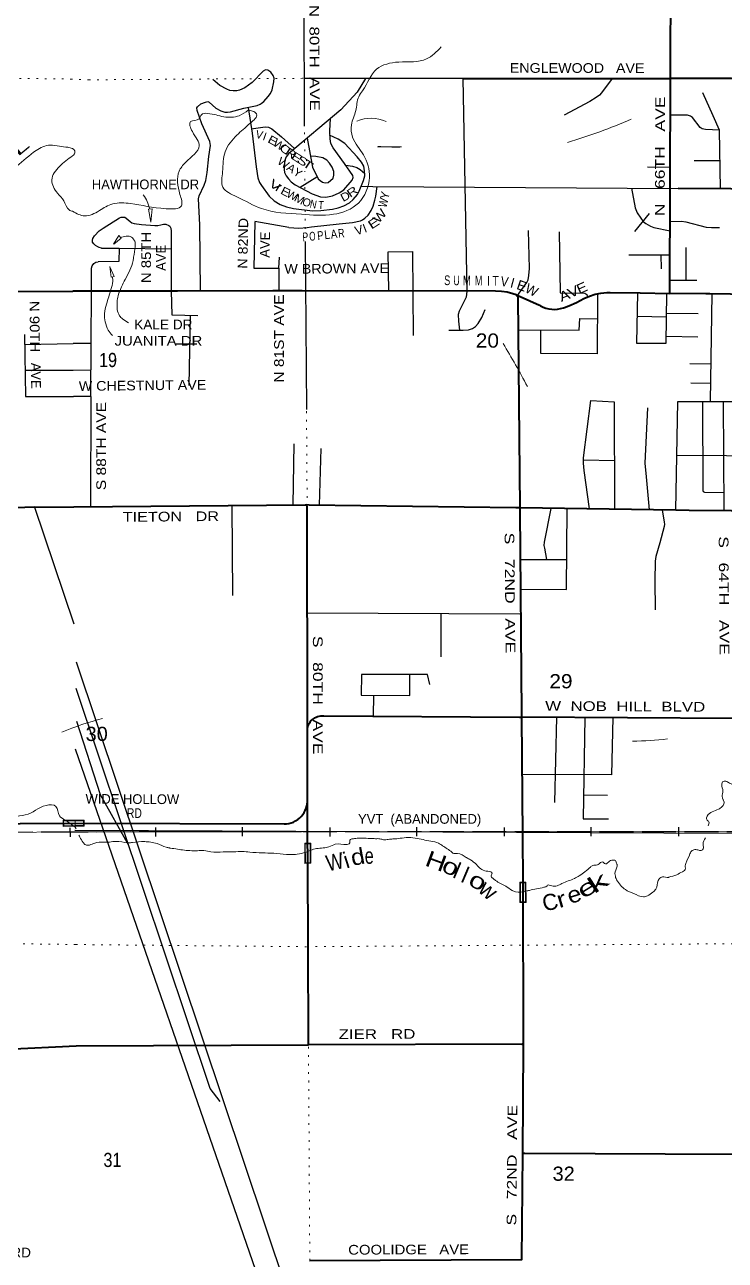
# Model space of a CAD drawing. Header units: feet. Extents: x -6 to 252658, y -374658 to -170635.
# Drawn here: x 93999 to 102673, y -341405 to -326118 of the extents above; entities that cross this region are included whole.
import ezdxf

# ---------------------------------------------------------------- set-up
doc = ezdxf.new("R2010")
doc.units = ezdxf.units.FT
doc.header["$LTSCALE"] = 70
doc.linetypes.add('DOTTED', pattern=[1.5, 0.3, -1.2])
doc.linetypes.add('LONG_DASHED', pattern=[7.5, 6, -1.5])
for name, color, linetype, lineweight in [('26', 7, 'Continuous', 40), ('27', 7, 'Continuous', 13), ('29', 7, 'Continuous', 25), ('30', 7, 'Continuous', 13), ('34', 7, 'Continuous', 25), ('39', 7, 'Continuous', 13), ('55', 7, 'Continuous', 13), ('56', 7, 'Continuous', 13), ('59', 7, 'Continuous', 13), ('61', 7, 'Continuous', 13), ('63', 7, 'Continuous', 25), ('7', 7, 'DOTTED', 13)]:
    doc.layers.add(name, color=color, linetype=linetype, lineweight=lineweight)
doc.layers.add('41', color=7, linetype='Continuous')

msp = doc.modelspace()

# ---------------------------------------------------------------- linework, layer by layer
at = {"layer": '26'}
for p, q in [((99423.71, -326785.03), (101992.82, -326785.03)), ((94635.25, -338750.76), (97511.33, -338740.5))]:
    msp.add_line(p, q, dxfattribs=at)
for points in [[(101992.82, -326785.03), (101996.28, -325458.48)], [(101985.89, -329442.05), (101985.96, -329415.85), (101992.82, -326785.03)], [(105421.14, -326829.39), (105394.09, -326828.94), (104105.69, -326807.56), (103450.91, -326796.7), (102747.66, -326785.03), (102064.87, -326785.03), (101992.82, -326785.03)], [(105435.05, -328165.38), (105409.21, -328165.28), (102741.51, -328148.16), (102087.15, -328143.96)], [(92171.58, -329430.02), (93855.31, -329419.56), (94596.73, -329415)], [(100084.23, -329460.72), (100083.38, -329460.43), (100041.25, -329446.07), (99971.3, -329428.74), (99899.93, -329418.8), (99827.91, -329416.39), (97435.28, -329411.01), (97070.61, -329411.52), (95888.99, -329413.18), (94755.92, -329414.77), (94596.73, -329415)], [(100084.23, -329460.72), (100133.38, -329482.67), (100370.37, -329588.52), (100384.72, -329595.91), (100417.52, -329611.97), (100451.82, -329624.52), (100487.24, -329633.41), (100523.4, -329638.56), (100559.9, -329639.89), (100596.33, -329637.4), (100632.31, -329631.12), (100667.43, -329621.11), (100683.72, -329615.08), (100736.5, -329597.2), (100831.88, -329556.07), (100922.44, -329505.2), (100990.29, -329475.87), (101060.84, -329453.8), (101133.3, -329439.23), (101206.89, -329432.3), (101248.47, -329431.81), (101619.97, -329436.97), (101985.89, -329442.05)], [(105450.82, -329489.5), (105395.66, -329489.41), (102736.49, -329452.48), (102482.05, -329448.95), (102432.05, -329448.25), (101985.89, -329442.05)], [(100131.37, -332096.76), (100108.6, -329493.75), (100084.23, -329460.72)], [(90859.42, -332108.32), (92178.63, -332098.15), (92180.99, -332098.14), (94607.74, -332084.1)], [(94607.74, -332084.1), (97469.43, -332060.29), (97489.9, -332060.12)], [(97499.26, -334824.02), (97494.47, -332083.69), (97489.9, -332060.12)], [(100131.37, -332096.76), (100080.42, -332096.02), (97519.43, -332060.53), (97489.9, -332060.12)], [(100154, -334684.04), (100153.59, -334637.6), (100131.7, -332134.8), (100131.37, -332096.76)], [(102776.01, -332134.74), (102750.35, -332134.59), (102223.59, -332126.98), (102058.42, -332124.59), (100131.37, -332096.76)], [(97499.26, -334824.02), (97499.95, -334820), (97504.83, -334800.83), (97511.68, -334782.28), (97520.44, -334764.54), (97531, -334747.81), (97543.25, -334732.28), (97557.06, -334718.12), (97572.27, -334705.47), (97588.72, -334694.49), (97606.23, -334685.29), (97624.61, -334677.96), (97643.65, -334672.6), (97663.15, -334669.26), (97682.88, -334667.97), (97702.65, -334668.76), (100123.58, -334683.85), (100154, -334684.04)], [(100175.52, -338743.11), (100175.4, -338705.97), (100168.75, -336725.43), (100166.82, -336149.69), (100154, -334684.04)], [(102797.2, -334700.51), (102767.99, -334700.33), (100154, -334684.04)], [(94623.88, -335995.74), (97209.58, -336006.87), (97239.57, -336005.55), (97269.25, -336001.11), (97298.31, -335993.59), (97326.42, -335983.07), (97353.27, -335969.67), (97378.58, -335953.54), (97402.07, -335934.85), (97423.47, -335913.81), (97442.56, -335890.65), (97459.12, -335865.61), (97472.97, -335838.99), (97483.97, -335811.06), (97491.98, -335782.13), (97500.85, -335732.65), (97499.26, -334824.02)], [(97511.33, -338740.5), (97511.22, -338708.81), (97506.69, -337500.26), (97502.93, -336497.75), (97501.54, -336127.42), (97500.85, -335732.65)], [(89533.13, -336039.25), (93943.35, -336002.08), (94623.88, -335995.74)], [(89526.46, -338785.91), (89555.11, -338786.08), (93228.64, -338808.6), (93717.44, -338796.79), (93781.48, -338793.74), (94635.25, -338750.76)], [(100175.52, -338743.11), (100156.57, -338731.06), (97511.33, -338740.5)], [(100164.48, -340085.73), (100175.41, -338755.97), (100175.52, -338743.11)], [(97524.2, -341406.76), (100153.7, -341396.61), (100164.48, -340085.73)], [(102831.98, -340096.31), (102798.43, -340096.15), (100190.08, -340085.83), (100164.48, -340085.73)]]:
    msp.add_lwpolyline(points, dxfattribs=at)
at = {"layer": '29'}
for p, q in [((97451.57, -325438.39), (97460.45, -327375.07)), ((99423.71, -326785.03), (97457.73, -326782.34)), ((99423.71, -326785.03), (99474.6, -329415.6)), ((101988.53, -327882.64), (101707.76, -327879.22)), ((102286.62, -327796.94), (102607.88, -327796.25)), ((97407.28, -328129.19), (97614.52, -328001.41)), ((101729.86, -328455.62), (101547.02, -328674.67)), ((95813.55, -328673.61), (95812.73, -329415.02)), ((97270.37, -328624.92), (96847.9, -328553.39)), ((97491.18, -330879.92), (97475.41, -328801.92)), ((94947.82, -328881.68), (95166.68, -328884.48)), ((95166.68, -328884.48), (95164.37, -329048.54)), ((95166.68, -328884.48), (95806.48, -328890.78)), ((101477.95, -328966.35), (101987.13, -328965.67)), ((101874.44, -328965.82), (101876.98, -329136.45)), ((102184.71, -328874.01), (102183.92, -329279.34)), ((94825.46, -329413.85), (94826.18, -329128.97)), ((95165.07, -329048.53), (94907, -329051.34)), ((97146.06, -329128.92), (97152.36, -328994.71)), ((101986.32, -329277.55), (102318.51, -329280.56)), ((94817.36, -330717.52), (94825.46, -329413.85)), ((102506.85, -329449.29), (102486.23, -330780.36)), ((96048.01, -329712.74), (96031.14, -330580.01)), ((101579.52, -329723.93), (101945.17, -329730.71)), ((101945.67, -329688.04), (102335.63, -329692.79)), ((94821.44, -330060.51), (94599.4, -330061.83)), ((101942.35, -329971.53), (102333.29, -329978.99)), ((93999.74, -330074.98), (94599.4, -330061.83)), ((95873.79, -330067.26), (96128.92, -330068.26)), ((102493.41, -330316.55), (102232.58, -330314.74)), ((94004.46, -330394.07), (94600.76, -330390.07)), ((94600.76, -330390.07), (94819.41, -330387.54)), ((102489.72, -330555.1), (102247.09, -330552.72)), ((94817.36, -330717.52), (94602.11, -330719.81)), ((94817.36, -330717.52), (94814.35, -332080.25)), ((102660.43, -332133.29), (102649.35, -330780.23)), ((97324.33, -332059.11), (97336.43, -331302.92)), ((97649.69, -332062.34), (97668.21, -331359.53)), ((101298.67, -331514.91), (100919.89, -331503.82)), ((96563.16, -332067.83), (96571.52, -333179.96)), ((100136.94, -332733.88), (100707.99, -332736.07)), ((97496.76, -333396.47), (100129.73, -333405.34)), ((99149.61, -333402.04), (99152.23, -333939.24)), ((98315.69, -334672.58), (98323.01, -334414.7)), ((100583.34, -334686.72), (100556.08, -335741.69)), ((101213.48, -335656.72), (100917.24, -335649.9))]:
    msp.add_line(p, q, dxfattribs=at)
for points in [[(96878.44, -327116.62), (96915.04, -327100.08), (96926.84, -327092.99), (96957.54, -327069.37), (97014.54, -327006.91), (97042.54, -326970.15), (97063.79, -326922.9), (97081.72, -326825.76), (97087.4, -326781.15), (97075.6, -326748.08), (97047.62, -326704.28), (97009.48, -326679.57), (96981.15, -326677.21), (96951.2, -326693.85), (96813.17, -326834.14), (96723.79, -326899.28), (96658.34, -326928.7), (96626.98, -326937.07), (96579.76, -326937.07), (96537.26, -326929.99), (96501.75, -326917.25), (96414.72, -326868.66), (96329.3, -326796.03)], [(98216.29, -326783.38), (98116.43, -326950.91), (97911.57, -327172.32), (97262.89, -327715.06), (97234.99, -327752.09), (97213.74, -327806.43), (97209.94, -327907.99), (97216.1, -327945.81), (97237.35, -327985.97), (97265.68, -328023.77), (97298.73, -328062.58), (97348.32, -328097.01), (97556.1, -328210.4), (97662.74, -328248.7), (97728.46, -328250.56), (97768.6, -328243.48), (97808.74, -328234.03), (97891.38, -328198.59), (97948.03, -328162.02), (98054.29, -328040.31), (98063.74, -328009.6), (98061.38, -327984.11), (97956.62, -327833.78), (97817.1, -327642), (97787.49, -327589.09), (97779.16, -327530.59), (97775.49, -327430.62), (97783.95, -327279.1)], [(101272.29, -326783.94), (101141.46, -326960.68), (101115.49, -326989.03), (101075.1, -327018.65), (100993.71, -327067.99), (100675.67, -327235.23)], [(102613.7, -328147.34), (102601.67, -327421.86), (102522.55, -327245.1), (102393.52, -326961.12)], [(96176.14, -329412.78), (96166.65, -328595.21), (96151.25, -328271.37), (96159.48, -328236.4), (96218.66, -328104.22), (96239.75, -328047.41), (96258.17, -327947.53), (96278.91, -327747.13), (96297.6, -327610.36), (96289.85, -327560.9), (96189.99, -327342.46), (96135.11, -327177.31), (96131.15, -327147.33), (96138.23, -327133.16), (96179.89, -327096.55), (96237.4, -327074.09), (96265.73, -327069.37), (96283.83, -327076.85), (96365.27, -327151.55), (96426.29, -327185.13), (96478.23, -327199.3), (96510.11, -327201.67), (96546.7, -327196.94), (96712.96, -327152.4), (96878.44, -327116.62)], [(96763.76, -327141.42), (96815.5, -327458.29), (96862.52, -327875.64), (96885.54, -328011.96), (96906.79, -328071.02), (96928.55, -328108.64), (97024.85, -328241.11), (97086.23, -328297.81), (97163.02, -328342.88), (97239.71, -328371.05), (97327.07, -328392.31), (97563.17, -328420.67), (97667.07, -328418.3), (97808.74, -328399.4), (97879.57, -328385.22), (97951.32, -328360.02), (98018.88, -328321.44), (98066.1, -328278.91), (98118.04, -328219.85), (98140.8, -328178.88), (98194.71, -328043.96), (98207.77, -327985.97), (98205.41, -327926.91), (98195.95, -327867.87), (98167.63, -327818.24), (98115.67, -327754.47), (97960.53, -327585.64), (97879.57, -327532.39), (97772.35, -327482.68)], [(102601.67, -327421.86), (102427.11, -327414.71), (102388.15, -327404.78), (102360.49, -327387.78), (102265.37, -327265.4), (102241.91, -327249.68), (102206.34, -327237.05), (102145.42, -327235.25), (101991.64, -327237.76)], [(96800.57, -327404.52), (96976.61, -327379.64), (97017.76, -327383.56), (97057.9, -327407.18), (97179.19, -327504.37), (97340.66, -327649.99)], [(97494.31, -327521.43), (97560.38, -327880.26), (97632.96, -328025.12), (97657.63, -328047.4), (97685.96, -328066.3), (97719.02, -328075.75), (97754, -328069.15), (97815.82, -328016.68), (97827.63, -327981.25), (97825.98, -327935.94), (97806.38, -327879.66), (97773.32, -327830.05), (97741.4, -327793.28), (97688.32, -327763.91), (97604.3, -327747.5), (97535.22, -327743.59)], [(97973.18, -327857.54), (98059.02, -327867.85), (98109.87, -327885.29), (98153.46, -327908.01), (98210.63, -327959.49)], [(97270.37, -328624.92), (97394.37, -328633.26), (97495.9, -328628.53), (97550.2, -328619.08), (97892.56, -328581.29), (98057.84, -328564.75), (98154.65, -328543.49), (98180.62, -328531.68), (98211.32, -328512.78), (98249.09, -328474.98), (98286.87, -328418.28), (98312.84, -328363.94), (98334.09, -328290.71), (98345.9, -328241.1), (98362.43, -328120.61)], [(98165.58, -328116.86), (98309.77, -328117.86), (102087.15, -328143.96)], [(101512.77, -328139.99), (101555.69, -328384.24), (101581.84, -328446.62), (101626, -328513.13), (101657.4, -328552.93), (101690.45, -328576.55), (101744.76, -328611.99), (101786.29, -328626.55), (101987.91, -328669.65)], [(94947.82, -328881.68), (94922.25, -328875.43), (94904.55, -328867.16), (94877.39, -328850.63), (94856.14, -328830.54), (94839.62, -328808.1), (94837.25, -328785.66), (94841.98, -328762.03), (94864.41, -328728.96), (94921.07, -328669.9), (94971.84, -328633.28), (95172.53, -328509.26), (95194.96, -328500.99), (95217.39, -328498.62), (95238.64, -328500.99), (95253.99, -328510.44), (95303.58, -328550.6), (95324.83, -328567.14), (95353.16, -328577.77), (95442.88, -328589.58), (95611.7, -328603.75), (95648.3, -328603.75), (95683.72, -328593.12), (95717.95, -328584.85), (95747.47, -328587.22), (95785.24, -328600.21), (95795.87, -328609.66), (95807.68, -328633.28), (95813.55, -328673.61)], [(96846.54, -328555.87), (96834.77, -329131.31), (97146.06, -329128.92), (97146.06, -329410.6)], [(100098.26, -329466.99), (100216.8, -329309.33), (100230.07, -329273.46), (100241.88, -329219.12), (100249.97, -329132.74), (100234.19, -328664.86)], [(100617.43, -328680.61), (100629.97, -329436.63), (100934.76, -329437.65), (100947.85, -329445.91), (100957.3, -329457.72), (100965.66, -329487.17)], [(101988.21, -328553.57), (102131.98, -328550.57), (102183.32, -328558.39), (102437.03, -328622.27), (102500.32, -328628.53), (102601.54, -328627.59)], [(98508.07, -329413.42), (98498.19, -328928.57), (98800.79, -328922.32), (98810.02, -329962.48)], [(94826.18, -329128.97), (94835.48, -329101.04), (94854.95, -329072.69), (94879.16, -329057.34), (94907, -329051.34)], [(95812.73, -329415.02), (95821.85, -329705.82), (96142.44, -329715.63)], [(99474.6, -329415.6), (99466.25, -329488.43), (99378.48, -329661.12), (99367.08, -329703.41), (99370.52, -329785.28), (99382.46, -329896.09)], [(101091.31, -329447.67), (101085.99, -330190.07), (100387.1, -330185.35), (100389.53, -329895.62)], [(101585.01, -329436.48), (101573.18, -330056.32), (101941.33, -330058.97), (101948.56, -329441.53)], [(99250.03, -329895.28), (99428.5, -329896.37), (99494.58, -329892.41), (99541.81, -329875.87), (99581.95, -329849.88), (99611.63, -329815.36), (99658.48, -329738.57), (99698.98, -329641.88)], [(100112.11, -329894.74), (100861.69, -329897.13), (100869.84, -329754.81), (101089.1, -329755.4)], [(93997.88, -329949.12), (94009.27, -330719.6), (94602.11, -330719.81)], [(100993.21, -332109.21), (100927.05, -331632.43), (100917.16, -331541.38), (100918.48, -331478.52), (101006.93, -330766.87), (101297.93, -330782.13), (101299.28, -332113.63)], [(102060.57, -332122.56), (102085.35, -330780.7), (105466.17, -330777.85)], [(102073.14, -331441.8), (105151.07, -331465.45), (105159.75, -330778.11)], [(102391.52, -330780.44), (102393.47, -331879.23), (102398.2, -331893.4), (102413.27, -331900.25), (102658.58, -331907.37)], [(101710.23, -330857.42), (101675.47, -331542.19), (101694.29, -331709.93), (101729.6, -332119.84)], [(100140.16, -333102.25), (100704.66, -333105.31), (100713.68, -332105.13)], [(100513.49, -332102.2), (100430.77, -332521.79), (100426.05, -332559.59), (100433.13, -332595.03), (100459.21, -332735.12)], [(101889.03, -332122.14), (101917.09, -332273.73), (101919.45, -332297.36), (101915.05, -332326.51), (101862.24, -332527.43), (101813.2, -332698.97), (101805.85, -332754.42), (101799.84, -332996.59), (101803.81, -333356.63)], [(99014, -334282.43), (98985.88, -334158.85), (98168.82, -334156.58), (98166.46, -334414.08), (98766.18, -334416.45), (98768.57, -334158.25)], [(101279.9, -334691.06), (101265.42, -335399.22), (100160.24, -335396.89)], [(100933.5, -334688.9), (100912.3, -335941.94), (101227.15, -335944.8)]]:
    msp.add_lwpolyline(points, dxfattribs=at)
at = {"layer": '30'}
for points in [[(95561.66, -328559.79), (95531.78, -328401.48), (95577.03, -328395.28), (95561.66, -328559.41)], [(95099.97, -328831.17), (95163.94, -328723.91), (95192.36, -328760.86), (95100.71, -328831.91)], [(95053.32, -329109.8), (95071.14, -329240.34), (95105.98, -329231.23), (95054.08, -329113.51)]]:
    msp.add_lwpolyline(points, dxfattribs=at)
msp.add_ellipse((95079.17, -328508.06), major_axis=(472.71, 88.45), ratio=0.999854, start_param=0.04814646, end_param=0.45059015, dxfattribs=at)
for points in [[(95283, -329804.72), (95209.97, -329757.64), (95174.11, -329717.76), (95156.1, -329683.73), (95142.23, -329596.22), (95144.8, -329527.91), (95162.19, -329452.1), (95242.81, -329270.52), (95340.74, -329036.51), (95347.77, -328994.35), (95366.51, -328863.17), (95364.88, -328809.6), (95340.86, -328765.19), (95321.45, -328747.5), (95179.26, -328752.63)], [(95084.97, -329964.72), (95032.6, -329896.73), (94994.89, -329793.04), (94985.4, -329692.14), (95011.45, -329574.71), (95066.83, -329394.76), (95088.51, -329292.2), (95085.8, -329238.19)]]:
    msp.add_spline(points, degree=3, dxfattribs=at)
at = {"layer": '34'}
for p, q in [((94117.51, -332073.87), (94608.22, -333530.99)), ((99318.94, -347958.14), (94640.92, -334006.14)), ((99109.45, -348030.32), (94626.98, -335083.38))]:
    msp.add_line(p, q, dxfattribs=at)
at = {"layer": '34', "lineweight": 13}
for p, q in [((94622.13, -336105.08), (85728.31, -336161.27)), ((94621, -336105.53), (97410.46, -336104.08))]:
    msp.add_line(p, q, dxfattribs=at)
at = {"layer": '34'}
for points in [[(96420.4, -339439.44), (96296.81, -339278.08), (94637.88, -334329.23)], [(95288.31, -336271.59), (94938.27, -335646.79), (94645.66, -334738.52)], [(94621.11, -336083.17), (102824.16, -336121.97), (105335.07, -336142.67)]]:
    msp.add_lwpolyline(points, dxfattribs=at)
at = {"layer": '34', "lineweight": 13}
msp.add_lwpolyline([(97424.49, -336104.07), (105211.35, -336100.02), (106151.63, -336099.53), (106508.71, -336099.34)], dxfattribs=at)
at = {"layer": '34'}
msp.add_spline([(98115.22, -323585.63), (98548.57, -323496.35), (99183.43, -323525.1), (100075.72, -323841.76), (100930.39, -324194.97), (101642.96, -324549.83), (102129.72, -324939.41), (102582.44, -325505.91), (103166.92, -326399.91)], degree=3, dxfattribs=at)
at = {"layer": '39'}
for p, q in [((94624.16, -336045.42), (94502.22, -335959.09)), ((94624.06, -336045.22), (94636.01, -336068.62))]:
    msp.add_line(p, q, dxfattribs=at)
msp.add_lwpolyline([(94589.44, -327649.27), (94608.66, -327661.35), (94617.84, -327677.88), (94620.13, -327693.49), (94621.05, -327707.72), (94617.38, -327716.9), (94602.24, -327732.05), (94589.82, -327740.79)], dxfattribs=at)
for points in [[(96766.5, -327175.27), (96818.51, -327185.67), (96868.4, -327222.36), (96791.86, -327337.3), (96627.09, -327484.15), (96480.1, -327689.79), (96449.05, -327938.53), (96452.27, -328126.75), (96625.95, -328247.07), (96929.64, -328392.37), (97423.82, -328463.8), (97822.21, -328463.89), (98131.08, -328323.88), (98266.52, -328006.88), (98193.6, -327729.25), (98058.38, -327507.95), (98042.98, -327358.12), (98097.76, -327180.32), (98134.51, -327008.51), (98182.86, -326933.89), (98356.13, -326667.68), (98628.75, -326580.09), (98975.25, -326541.46), (99154.03, -326392.66)], [(94589.44, -327649.27), (94532.44, -327634.92), (94428.4, -327622.22), (94314.35, -327607.45), (94141.91, -327673.32), (93902.87, -327868.34), (93722.21, -327986.78), (93395.55, -328070.04), (92585.7, -328328.81), (92341.39, -328347.75), (92274.07, -328167.28), (92293.39, -327851.69), (92229.78, -327256.4), (92124.39, -327083.82), (92087.94, -327110.86)], [(96766.5, -327175.27), (96654.11, -327243.48), (96463.87, -327256.64), (96263.85, -327215.1), (96185.71, -327230.87), (96159.47, -327281.33), (96053.23, -327315.16), (96074.74, -327440.75), (96160.09, -327617.26), (95991.09, -327820.75), (95910.55, -327931.63), (95921.39, -328217.02), (95938.82, -328358.77), (95748.49, -328394.19), (95308.33, -328331.14), (95088.1, -328334.01), (94923.59, -328418.13), (94741.15, -328483.94), (94592.01, -328426.53)], [(94592.26, -328426.75), (94549.27, -328410.07), (94481.67, -328296.39), (94405.98, -328202.9), (94334.59, -328038.6), (94429.37, -327871.14), (94589.82, -327740.79)], [(102458.68, -336029.59), (102469.37, -335980.65), (102443.21, -335952.6), (102449.13, -335908.42), (102511.26, -335856.12), (102587.47, -335823.84), (102631.59, -335795.66), (102655.59, -335757.47), (102651.48, -335715.33), (102647.45, -335707.31), (102635.32, -335669.2), (102643.2, -335596.92), (102628.97, -335520.68), (102644.94, -335480.51), (102678.13, -335478.15), (102725.45, -335501.43), (102842.61, -335537.89)], [(94502.22, -335959.09), (94429.8, -335904.46), (94384.89, -335790.13), (94264.32, -335776.81), (94006.03, -335895.02), (93871.74, -335934.05), (93849.78, -335962.97)], [(94671.08, -336145.4), (94681.93, -336169.14), (94722.25, -336237.3), (94754.43, -336265.34), (94800.61, -336267.25), (94868.82, -336243.02), (94892.89, -336234.94), (95009.34, -336232.69), (95165.92, -336222.34), (95308.5, -336240.1), (95332.58, -336236.04), (95485.14, -336225.69), (95559.44, -336231.56), (95637.79, -336249.46), (95752.32, -336295.39), (95790.49, -336303.35), (95804.55, -336305.32), (95975.26, -336331.06), (96159.98, -336336.7), (96218.2, -336336.58), (96302.56, -336352.47), (96455.15, -336352.16), (96587.65, -336351.89), (96692.04, -336347.65), (96786.42, -336355.49), (96939.03, -336365.21), (97081.58, -336368.93), (97240.23, -336384.67), (97314.52, -336386.53), (97400.82, -336376.31), (97463.42, -336362.13), (97461.79, -336362.53)], [(97463.48, -336362.12), (97613.5, -336311.65), (97695.79, -336303.45), (97766.02, -336289.26), (97844.25, -336256.98), (97982.8, -336262.72), (98002.87, -336258.66), (98024.91, -336240.55), (98022.83, -336206.44), (98050.53, -336192.26), (98113.37, -336184.21), (98176.2, -336184.21), (98277.71, -336185.82), (98343.77, -336189.04), (98395.33, -336190.65), (98442.06, -336201.93), (98498.45, -336198.71), (98558.07, -336192.26), (98620.91, -336187.43), (98721.43, -336174.9), (98833.87, -336180.69), (99026.71, -336220.45), (99123.12, -336244.34), (99173.39, -336276.35), (99286, -336356.41), (99298.07, -336366.42), (99356.3, -336372.33), (99464.82, -336420.27), (99470.86, -336424.27), (99517.09, -336450.27), (99591.51, -336510.34), (99712.15, -336590.38), (99780.45, -336608.31), (99784.5, -336620.35), (99772.52, -336648.47), (99794.66, -336678.53), (99828.85, -336706.56), (99953.49, -336776.56), (100033.91, -336828.58), (100076.11, -336846.57), (100206.97, -336837.93)], [(101374.91, -336765.65), (101435.25, -336819.73), (101537.76, -336867.69), (101660.31, -336907.59), (101708.47, -336897.46), (101776.63, -336851.15), (101812.69, -336812.95), (101842.57, -336706.51), (101854.56, -336684.4), (101894.67, -336662.24), (101968.97, -336668.11), (101974.98, -336666.09), (102071.28, -336635.79), (102141.47, -336597.51), (102165.54, -336583.42), (102179.52, -336553.27), (102175.44, -336523.18), (102183.41, -336495.07), (102235.34, -336376.53), (102247.34, -336350.41), (102283.42, -336326.25), (102333.61, -336328.16), (102375.78, -336334.1), (102397.83, -336315.99), (102397.71, -336261.8), (102397.7, -336255.78), (102425.48, -336178.2)], [(100206.97, -336837.93), (100246.72, -336828.15), (100425.33, -336789.66), (100441.38, -336785.61), (100461.43, -336777.54), (100469.44, -336765.48), (100523.67, -336773.4), (100650.08, -336743.04), (100804.53, -336682.5), (100864.69, -336648.26), (101002.98, -336539.59), (101031.05, -336519.46), (101089.26, -336513.33), (101129.35, -336483.13), (101149.4, -336477.08), (101187.6, -336501.09), (101237.72, -336466.87), (101267.81, -336456.77), (101311.99, -336460.69), (101328.14, -336500.8), (101332.17, -336508.82), (101308.28, -336601.2), (101308.36, -336635.33), (101326.57, -336697.51), (101374.91, -336765.65)]]:
    msp.add_spline(points, degree=3, dxfattribs=at)
at = {"layer": '55'}
for centre, major_axis, start_param, end_param in [((98530.24, -331096.42), (2207.77, -2676.73), 2.41295236, 2.49887525), ((98750.43, -321050.66), (4190.01, -5080.16), 5.5363404, 5.57734885), ((90335, -335852.4), (7127.72, -8640.8), 1.370001, 1.42430701)]:
    msp.add_ellipse(centre, major_axis=major_axis, ratio=0.999794, start_param=start_param, end_param=end_param, dxfattribs=at)
at = {"layer": '56'}
msp.add_ellipse((98286.46, -327734.38), major_axis=(292.3, -354.38), ratio=0.999794, start_param=2.03134057, end_param=2.84601368, dxfattribs=at)
at = {"layer": '59'}
msp.add_ellipse((101549.82, -331887.82), major_axis=(1968.27, -2386.49), ratio=0.999794, start_param=5.58525519, end_param=5.72555416, dxfattribs=at)
at = {"layer": '61'}
for p, q in [((94623.74, -335959.8), (94733.01, -335959.26)), ((94733.01, -335959.26), (94733.37, -336034.26)), ((94623.9, -336034.81), (94473.93, -336036.26)), ((94733.37, -336034.26), (94624.04, -336034.8)), ((97540.03, -336243.96), (97540.79, -336493.96)), ((97540.79, -336493.96), (97465.79, -336494.19)), ((100204.24, -336727.72), (100205.72, -336977.72)), ((100205.72, -336977.72), (100130.72, -336978.17))]:
    msp.add_line(p, q, dxfattribs=at)
for points in [[(94473.93, -336036.26), (94473.07, -335961.27), (94623.49, -335959.75)], [(97465.79, -336494.19), (97465.03, -336244.19), (97540.03, -336243.96)], [(100130.72, -336978.17), (100129.24, -336728.17), (100204.24, -336727.72)]]:
    msp.add_lwpolyline(points, dxfattribs=at)
for points in [[(94624.02, -336026.54), (94623.78, -335967.53), (94481.15, -335969.17), (94481.83, -336028.17)], [(94623.74, -336026.54), (94623.51, -335967.77), (94725.04, -335967.28), (94725.33, -336026.3)], [(97532.05, -336251.97), (97473.05, -336252.15), (97473.76, -336486.17), (97532.76, -336485.98)], [(100196.29, -336735.75), (100137.28, -336736.11), (100138.67, -336970.12), (100197.68, -336969.77)]]:
    msp.add_lwpolyline(points, close=True, dxfattribs=at)
for centre, major_axis, start_param, end_param in [((98312.53, -319746.67), (5211.53, -6318.97), 5.89184753, 5.99430413), ((95928.28, -338360.43), (2408.33, -2919.76), 2.70985928, 2.85060297)]:
    msp.add_ellipse(centre, major_axis=major_axis, ratio=0.999794, start_param=start_param, end_param=end_param, dxfattribs=at)
at = {"layer": '63'}
for p, q in [((94559.63, -336055.26), (94560.33, -336165.87)), ((95619.58, -336051.51), (95619.64, -336162.12)), ((96691.79, -336048.34), (96691.85, -336158.95)), ((97777.58, -336050.39), (97777.64, -336161)), ((98849.79, -336047.22), (98849.85, -336157.83)), ((99935.58, -336049.26), (99935.64, -336159.87)), ((101007.79, -336046.1), (101007.84, -336156.71)), ((102093.58, -336048.14), (102093.64, -336158.75))]:
    msp.add_line(p, q, dxfattribs=at)
at = {"layer": '63', "lineweight": 13}
msp.add_line((97424.49, -336104.07), (97410.46, -336104.08), dxfattribs=at)
at = {"layer": '63', "linetype": 'LONG_DASHED'}
for points in [[(94623.96, -336106.65), (85728.31, -336162.38)], [(105211.35, -336101.12), (97424.49, -336105.17), (97410.46, -336105.18), (94624.34, -336106.63)]]:
    msp.add_lwpolyline(points, dxfattribs=at)
at = {"layer": '7'}
for p, q in [((97468.36, -328149.78), (97466.82, -327929.58)), ((97471.81, -328644.17), (97469.78, -328353.58)), ((97474.29, -329000.21), (97473.28, -328854.95))]:
    msp.add_line(p, q, dxfattribs=at)
for points in [[(97465.11, -327683.65), (97458.95, -326800.46), (97429.42, -321470.61), (97422.45, -320416.71)], [(94584.8, -326790.11), (92162.76, -326759.99), (86707.54, -326874.13), (81536.59, -326851.79), (76243.16, -326830.21), (70959.92, -326832.7), (65644.87, -326885.65), (63056.17, -326860.42)], [(102064.87, -326784.53), (97438.29, -326781.11), (94799.04, -326799.67), (94584.8, -326790.11)], [(97502.3, -336241.16), (97495.75, -332077.08), (97476.22, -329276.58)], [(63070.1, -332189.55), (65682.58, -332185.47), (70971.72, -332162.84), (76244.83, -332146.34), (81540.08, -332137.75), (86927.71, -332130.6), (92180.64, -332098.14), (94607.74, -332084.1)], [(94607.74, -332084.1), (97472.92, -332057.74), (102774.62, -332135.27), (106768.97, -332159.01)], [(97537.13, -342773.77), (97504.32, -337525.63), (97502.7, -336495.44)], [(94630.09, -337499.05), (92166.56, -337462.62), (87138.71, -337415.33)], [(94630.09, -337499.05), (97494.59, -337525.69), (102805.17, -337488.52), (108206.8, -337482.38), (108215.12, -337482.37)]]:
    msp.add_lwpolyline(points, dxfattribs=at)

# ---------------------------------------------------------------- texts
at = {"layer": '27'}
for s, rotation, width, p in [('ENGLEWOOD   AVE', 359.958, 1.1, (100004.71, -326713.01)), ('N   66TH   AVE', 89.851, 1.35, (101921.73, -328487.31)), ('S', 358.983, 0.7, (99191.39, -329338.98)), ('U', 358.983, 0.65, (99306.76, -329341.02)), ('M', 358.983, 0.7, (99424.02, -329343.11)), ('M', 359.024, 0.7, (99570.9, -329343.07)), ('V', 351.627, 0.9, (99883.63, -329347.61)), ('E', 341.155, 1.1, (100078.25, -329385.01)), ('A', 21.769, 1.2, (100643.42, -329548.03)), ('V', 24.775, 1.25, (100753.88, -329503.8)), ('E', 23.683, 1.2, (100862.08, -329453.86)), ('TIETON   DR', 0.477, 1.25, (95212.67, -332268.17)), ('S   72ND   AVE', 270.501, 1.35, (99939.88, -332402.98)), ('S   64TH   AVE', 270.473, 1.35, (102590.56, -332447.62)), ('S   80TH   AVE', 270.1, 1.35, (97567.26, -333679.13)), ('W  NOB  HILL  BLVD', 359.643, 1.3, (100442.31, -334605.54)), ('RD', 359.753, 0.8, (95263.62, -335931.78)), ('ZIER   RD', 0.204, 1.3, (97885.49, -338668.21)), ('S   72ND   AVE', 89.529, 1.35, (100084.86, -340976.06)), ('COOLIDGE   AVE', 0.221, 1.15, (98003.88, -341335.38)), ('COOLIDGE  RD', 359.417, 1.05, (92849.34, -341357.92))]:
    msp.add_text(s, height=120, rotation=rotation, dxfattribs=dict(at, width=width)).set_placement(p)
for s, width, p in [('I', 0.85, (99720.11, -329347.61)), ('T', 0.8, (99790.23, -329347.61))]:
    msp.add_text(s, height=120, dxfattribs=dict(at, width=width)).set_placement(p)
for s, rotation, p in [('I', 345.42, (100001.47, -329364.97)), ('W', 333.434, (100181.7, -329420.6)), ('WIDE HOLLOW', 359.753, (94752.24, -335756.34))]:
    msp.add_text(s, height=120, rotation=rotation, dxfattribs=at).set_placement(p)
at = {"layer": '30'}
for s, height, rotation, width, p in [('N  80TH  AVE', 120, 270.317, 1.3, (97523.18, -325873.66)), ('E', 99.31, 331.865, 1.3, (96997.27, -327567.48)), ('W', 99.32, 324.877, 1.15, (97062.74, -327602.08)), ('C', 99.32, 321.128, 1.45, (97137.63, -327653.29)), ('WAY', 99, 326.001, 1.1, (97117.26, -327831.18)), ('R', 99.31, 325.956, 1.35, (97212.17, -327712.45)), ('E', 99.33, 326.957, 1.45, (97287.23, -327766.72)), ('S', 99.31, 326.948, 1.45, (97357.15, -327810.78)), ('T', 99.31, 326.944, 1.6, (97424.48, -327854.96)), ('V', 99, 320.503, 1.65, (97010.9, -328096.43)), ('I', 99, 328.571, 1.35, (97088.71, -328162.25)), ('E', 99, 333.113, 1.25, (97156.07, -328203.19)), ('M', 99, 333.106, 1.1, (97324.71, -328293.66)), ('D', 99, 28.366, 1.2, (97940.17, -328312.71)), ('R', 98.99, 34.967, 1.35, (98029.09, -328260.91)), ('Y', 108, 77.796, 0.95, (98500.73, -328284.67)), ('N', 99, 348.271, 0.85, (97523.15, -328378.02)), ('T', 99.01, 356.381, 0.9, (97627.92, -328395.89)), ('W', 108, 75.319, 0.8, (98476.96, -328387.51)), ('N 82ND', 120, 88.828, 1.1, (96754.69, -329137.65)), ('E', 108, 32.924, 1.4, (98291.25, -328653.96)), ('W', 108, 49.346, 1.25, (98379.35, -328584.08)), ('O', 108, 3.329, 0.7, (97524.43, -328790.73)), ('P', 108, 5.763, 0.8, (97626.7, -328783.27)), ('L', 108, 6.48, 0.9, (97713.63, -328772.83)), ('A', 108, 6.447, 0.85, (97793.01, -328766.38)), ('R', 108, 6.422, 0.75, (97885.51, -328755.5)), ('V', 108, 15.149, 1.05, (98101.21, -328723.7)), ('N 85TH', 120, 89.937, 1.15, (95562.51, -329315.14)), ('P', 108, 3.696, 0.75, (97440.47, -328798.65)), ('W BROWN AVE', 120, 0.44, 1.1, (97214.26, -329199.9)), ('N 90TH', 120, 270.847, 1.15, (94058.17, -329536.06)), ('N 81ST AVE', 120, 90, 1.2, (97207.24, -330547.37)), ('W CHESTNUT AVE', 120, 0.611, 1.1, (94668.91, -330649.1)), ('S 88TH AVE', 120, 89.873, 1.2, (95005.05, -331877.23))]:
    msp.add_text(s, height=height, rotation=rotation, dxfattribs=dict(at, width=width)).set_placement(p)
for s, height, rotation, p in [('V', 99.31, 347.509, (96849.74, -327516.23)), ('I', 99.3, 340.702, (96937.76, -327540.75)), ('W', 99, 333.114, (97232.06, -328243.84)), ('O', 99, 340.633, (97425.83, -328345.91)), ('I', 108, 21.071, (98209.77, -328693.34)), ('AVE', 120, 88.828, (97029.87, -329001.02)), ('AVE', 120, 89.937, (95745.3, -329162.87)), ('AVE', 120, 270.847, (94075.17, -330300.94))]:
    msp.add_text(s, height=height, rotation=rotation, dxfattribs=at).set_placement(p)
msp.add_text('HAWTHORNE DR', height=120, dxfattribs=at).set_placement((94830.11, -328153.6))
for s, width, p in [('KALE DR', 1.05, (95354.84, -329887.05)), ('JUANITA DR', 1.15, (95111.22, -330088.5))]:
    msp.add_text(s, height=120, dxfattribs=dict(at, width=width)).set_placement(p)
at = {"layer": '41'}
for s, height, rotation, width, p in [('L', 150, 39.445, 1.85, (93914.23, -327754.7)), ('d', 200, 10.764, 1.15, (98056.27, -336525.98)), ('W', 200, 12.17, 0.85, (97754.61, -336595.13)), ('e', 200, 1.409, 0.75, (98210.73, -336501.16)), ('H', 200, 339.715, 1.3, (98940.64, -336516.91)), ('o', 200, 335.054, 1.3, (99145.11, -336584.85)), ('o', 200, 333.267, 1.35, (99475.73, -336756.25)), ('k', 200, 32.956, 1.8, (101046.87, -336878.22)), ('e', 200, 31.77, 1.55, (100912.35, -336939.93)), ('r', 200, 16.451, 1.25, (100616.54, -337049.17)), ('e', 200, 17.451, 1.15, (100749.07, -336999.59))]:
    msp.add_text(s, height=height, rotation=rotation, dxfattribs=dict(at, width=width)).set_placement(p)
for s, rotation, p in [('i', 17.622, (97981.64, -336559.28)), ('l', 336.976, (99285.83, -336663.62)), ('l', 336.976, (99386.69, -336718.78)), ('w', 319.741, (99601.48, -336838.47)), ('C', 12.572, (100431.51, -337090.8))]:
    msp.add_text(s, height=200, rotation=rotation, dxfattribs=at).set_placement(p)
at = {"layer": '63'}
msp.add_text('YVT  (ABANDONED)', height=120, rotation=0.03, dxfattribs=at).set_placement((98126.15, -336004.81))
at = {"layer": '7'}
for s, width, p in [('20', 1.1, (99583.33, -330113.39)), ('19', 0.85, (94919.63, -330353.98)), ('29', 1.1, (100494.09, -334328.66)), ('30', 1.05, (94753.13, -334980.21)), ('31', 0.85, (94973.72, -340251.33)), ('32', 1.05, (100534.36, -340421.75))]:
    msp.add_text(s, height=175.6, dxfattribs=dict(at, width=width)).set_placement(p)

doc.saveas('drawing.dxf')
